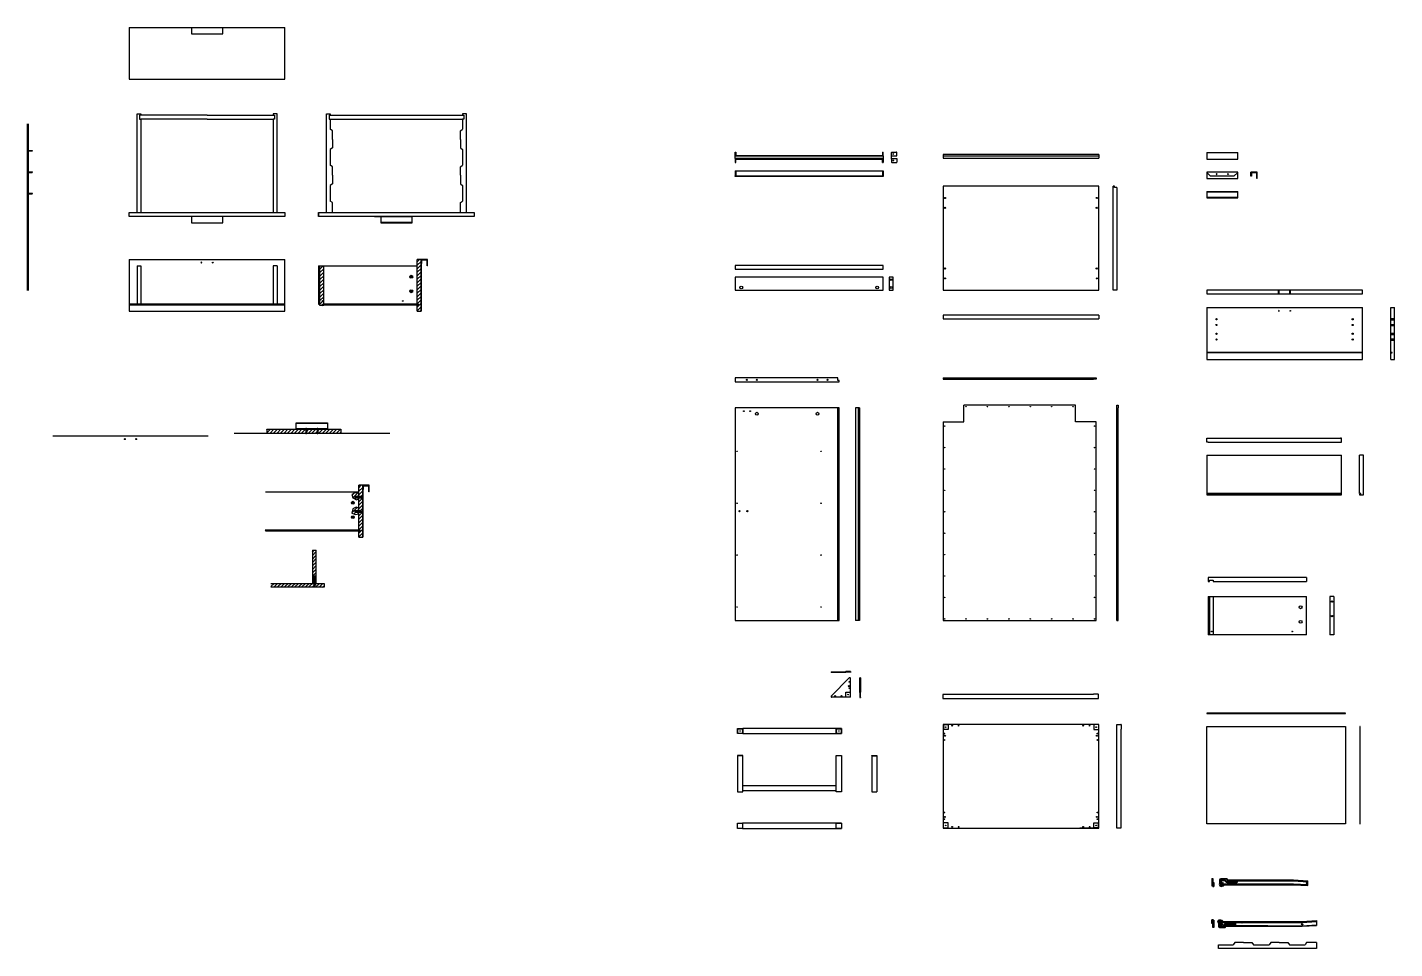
# Model space of a CAD drawing. Header units: centimetres. Extents: x 95 to 1072, y -88 to 650.
# Drawn here: x 545 to 1072, y -88 to 267 of the extents above; entities that cross this region are included whole.
import ezdxf

# ---------------------------------------------------------------- set-up
doc = ezdxf.new("R2010")
doc.units = ezdxf.units.CM
doc.linetypes.add('ACAD_ISO02W100', pattern=[15, 12, -3])
for name, color, linetype in [('CAMPITURA', 253, 'Continuous'), ('filetto', 6, 'ACAD_ISO02W100'), ('mobile', 7, 'Continuous'), ('PROIEZIONI', 251, 'Continuous'), ('Viti', 90, 'Continuous')]:
    doc.layers.add(name, color=color, linetype=linetype)

# ---------------------------------------------------------------- blocks, each defined once
blk = doc.blocks.new('guida cassetto')
for p, q in [((-33.5, 0.03), (-33.5, -1.28)), ((-32.22, 0.17), (-5.02, 0.2)), ((-32.16, 0.58), (-5.04, 0.6)), ((0.47, 0.96), (0.47, -0.88)), ((-33.08, -0.27), (-33.08, -0.88)), ((-33, -1.78), (-30.9, -1.78)), ((-32.78, -0.26), (-32.78, -0.83)), ((-32.58, -1.38), (-31.64, -1.38)), ((-32.53, -1.08), (-31.87, -1.08)), ((-30.65, -0.21), (-26.85, -0.21)), ((-30.52, -1.25), (-5.02, -1.25)), ((-30.43, -0.51), (-26.85, -0.51)), ((-30.35, -0.85), (-5.02, -0.85)), ((-26.7, -0.36), (-26.7, -0.36))]:
    blk.add_line(p, q)
at = {"linetype": 'ACAD_ISO02W100'}
for p, q in [((-32.46, 1.08), (-32.1, 1.08)), ((-32.1, 1.08), (-31.84, 0.58)), ((-5.04, 0.6), (0.47, 0.96)), ((-5.02, 0.2), (0.47, 0.56)), ((-31.49, -0.91), (-31.03, -0.38)), ((-31.26, -1.21), (-30.8, -0.68)), ((-31.02, -1.78), (-30.35, -0.85)), ((-30.9, -1.78), (-30.52, -1.25)), ((-5.05, -0.85), (0.47, -0.48)), ((-5.02, -1.25), (0.47, -0.88))]:
    blk.add_line(p, q, dxfattribs=at)
for centre, radius in [((-32.9, 0.48), 0.75), ((-32.9, 0.48), 0.5), ((-32.9, 0.48), 0.4), ((-32.9, 0.48), 0.1), ((0, 0), 0.117)]:
    blk.add_circle(centre, radius)
for centre, radius, start, end in [((-32.22, 0), 0.117, 184.8781, 104.8467), ((-33, -1.28), 0.5, 180, 270), ((-32.58, -0.88), 0.5, 180, 270), ((-32.53, -0.83), 0.25, 180, 270), ((-31.87, -0.58), 0.5, 270, 318.9057), ((-31.64, -0.88), 0.5, 270, 318.9057), ((-30.65, -0.71), 0.5, 90.0071, 138.9057), ((-30.43, -1.01), 0.5, 90.0071, 138.9057), ((-26.85, -0.36), 0.15, 0, 90.0071), ((-26.85, -0.36), 0.15, 270.0071, 0)]:
    blk.add_arc(centre, radius, start, end)
blk = doc.blocks.new('wood dowel')
at = {"layer": 'Viti'}
for p, q in [((-0.83, 2.74), (-0.91, 2.65)), ((-0.41, 2.65), (-0.91, 2.65)), ((-0.91, 2.65), (-0.91, 1.69)), ((-0.91, 1.69), (-0.91, 0.32)), ((-0.91, 0.32), (-0.41, 0.32)), ((-0.83, 0.24), (-0.91, 0.32)), ((-0.5, 2.74), (-0.83, 2.74)), ((-0.83, 2.57), (-0.83, 1.69)), ((-0.83, 1.69), (-0.83, 0.4)), ((-0.83, 0.24), (-0.5, 0.24)), ((-0.75, 2.57), (-0.75, 1.69)), ((-0.75, 1.69), (-0.75, 0.4)), ((-0.66, 2.57), (-0.66, 1.69)), ((-0.66, 1.69), (-0.66, 0.4)), ((-0.58, 2.57), (-0.58, 1.69)), ((-0.58, 1.69), (-0.58, 0.4)), ((-0.5, 2.74), (-0.41, 2.65)), ((-0.5, 2.57), (-0.5, 1.69)), ((-0.5, 1.69), (-0.5, 0.4)), ((-0.5, 0.24), (-0.41, 0.32)), ((-0.41, 1.69), (-0.41, 2.65)), ((-0.41, 0.32), (-0.41, 1.69))]:
    blk.add_line(p, q, dxfattribs=at)

msp = doc.modelspace()

# ---------------------------------------------------------------- hatches: boundary and pattern name
at = {"layer": 'CAMPITURA'}
h = msp.add_hatch(dxfattribs=at)
h.set_pattern_fill('ANSI31', color=256, scale=0.3)
h.set_pattern_definition([(45, (-33.8931, 24.9398), (-0.6735192, 0.6735192), [])])
h.paths.add_polyline_path([(659.6, 175.35), (658.1, 175.35), (658.1, 160.03), (659.6, 160.03), (659.6, 160.35), (659.1, 160.35), (659.1, 160.55), (659.6, 160.55)])
h = msp.add_hatch(dxfattribs=at)
h.set_pattern_fill('ANSI31', color=256, scale=0.3)
h.set_pattern_definition([(45, (-34.6209, -5.0602), (-0.6735192, 0.6735192), [])])
h.paths.add_polyline_path([(697.1, 177.85), (695.6, 177.85), (695.6, 158.55), (695.6, 158.35), (695.6, 157.85), (697.1, 157.85)])
h = msp.add_hatch(dxfattribs=at)
h.set_pattern_fill('ANSI31', color=256, scale=0.3)
h.set_pattern_definition([(45, (-97.5794, -3.0602), (-0.6735192, 0.6735192), [])])
h.paths.add_polyline_path([(641.6, 160.55), (596.14, 160.55), (587.6, 160.55), (587.6, 160.35), (596.14, 160.35), (641.6, 160.35)])
h = msp.add_hatch(dxfattribs=at)
h.set_pattern_fill('ANSI31', color=256, scale=0.3)
h.set_pattern_definition([(45, (-34.6209, -3.0602), (-0.6735192, 0.6735192), [])])
h.paths.add_polyline_path([(696.1, 160.55), (659.1, 160.55), (658.6, 160.55), (658.6, 160.35), (659.1, 160.35), (696.1, 160.35)])
h = msp.add_hatch(dxfattribs=at)
h.set_pattern_fill('ANSI31', color=256, scale=0.3)
h.paths.add_polyline_path([(652.69, 112.04, -0.794829), (652.69, 112.08, -0.794829), (652.69, 112.13, -0.794829), (652.69, 112.18, -0.794829), (652.69, 112.22, -0.794829), (652.69, 112.27, -0.794829), (652.69, 112.31), (652.7, 112.32, -0.459653), (652.67, 112.33), (637.61, 112.33), (637.61, 110.83), (652.65, 110.83), (652.65, 111.78), (652.67, 111.78, -0.383287), (652.69, 111.81, -0.794829), (652.69, 111.85, -0.794829), (652.69, 111.9, -0.794829), (652.69, 111.94, -0.794829), (652.69, 111.99, -0.794829)])
h.paths.add_polyline_path([(657.04, 111.78), (657.06, 111.78, -0.38328), (657.07, 111.81, -0.794829), (657.07, 111.85, -0.794829), (657.07, 111.9, -0.794829), (657.07, 111.94, -0.794829), (657.07, 111.99, -0.794829), (657.07, 112.04, -0.794829), (657.07, 112.08, -0.794829), (657.07, 112.13, -0.794829), (657.07, 112.18, -0.794829), (657.07, 112.22, -0.794829), (657.07, 112.27, -0.794829), (657.07, 112.31), (657.09, 112.32, -0.459653), (657.06, 112.33), (652.9, 112.33), (652.87, 112.33, -1.0868), (652.88, 112.28, -0.794829), (652.88, 112.24, -0.794829), (652.88, 112.19, -0.794829), (652.88, 112.15, -0.794829), (652.88, 112.1, -0.794829), (652.88, 112.05, -0.794829), (652.88, 112.01, -0.794829), (652.88, 111.96, -0.794829), (652.88, 111.91, -0.794829), (652.88, 111.87, -0.794829), (652.88, 111.82, -0.647487), (652.89, 111.78), (652.92, 111.78), (652.92, 110.83), (652.99, 110.83), (657.04, 110.83)])
h.paths.add_polyline_path([(666.19, 112.33), (657.27, 112.33, -0.891922), (657.27, 112.28, -0.794829), (657.27, 112.24, -0.794829), (657.27, 112.19, -0.794829), (657.27, 112.15, -0.794829), (657.27, 112.1, -0.794829), (657.27, 112.05, -0.794829), (657.27, 112.01, -0.794829), (657.27, 111.96, -0.794829), (657.27, 111.91, -0.794829), (657.27, 111.87, -0.794829), (657.27, 111.82, -0.647308), (657.28, 111.78), (657.31, 111.78), (657.31, 110.83), (666.19, 110.83)])
h = msp.add_hatch(dxfattribs=at)
h.set_pattern_fill('ANSI31', color=256, scale=0.3)
h.set_pattern_definition([(45, (6.3907, -8.0754), (-0.6735192, 0.6735192), [])])
h.paths.add_polyline_path([(652.69, 112.5), (652.69, 112.53), (650.48, 112.53), (650.48, 112.33), (652.67, 112.33, -0.418223), (652.69, 112.36, -0.794829), (652.69, 112.41, -0.794829), (652.69, 112.45, -0.795541)])
h.paths.add_polyline_path([(657.07, 112.45, -0.795541), (657.07, 112.5), (657.07, 112.53), (656.98, 112.53), (652.99, 112.53), (652.99, 112.53), (652.88, 112.53), (652.88, 112.52, -0.794829), (652.88, 112.47, -0.794829), (652.88, 112.42, -0.794829), (652.88, 112.38, -0.741029), (652.89, 112.33), (657.06, 112.33, -0.418223), (657.07, 112.36, -0.794829), (657.07, 112.41, -0.794829)])
h.paths.add_polyline_path([(659.48, 112.53), (657.37, 112.53), (657.37, 112.53), (657.27, 112.53), (657.27, 112.52, -0.794829), (657.27, 112.47, -0.794829), (657.27, 112.42, -0.794829), (657.27, 112.38, -0.741029), (657.28, 112.33), (659.48, 112.33)])
h = msp.add_hatch(dxfattribs=at)
h.set_pattern_fill('ANSI31', color=256, scale=0.3)
h.set_pattern_definition([(45, (-57.1312, -92.1706), (-0.6735192, 0.6735192), [])])
h.paths.add_polyline_path([(674.59, 90.74), (673.09, 90.74), (673.09, 71.44), (673.09, 71.24), (673.09, 70.74), (674.59, 70.74)])
h = msp.add_hatch(dxfattribs=at)
h.set_pattern_fill('ANSI31', color=256, scale=0.3)
h.set_pattern_definition([(45, (-56.9034, -92.1706), (-0.6735192, 0.6735192), [])])
h.paths.add_polyline_path([(673.09, 87.53), (671.54, 87.91), (670.45, 87.26), (670.73, 85.98), (672.24, 85.21), (673.09, 85.51), (673.09, 85.99), (673.05, 85.99), (671.67, 85.99), (671.59, 86.07), (671.59, 86.4), (671.67, 86.49), (673.05, 86.49), (673.09, 86.49)])
h.paths.add_polyline_path([(673.09, 81.92), (672.05, 82.34), (670.72, 81.65), (670.45, 80.07), (671.75, 79.55), (673.09, 79.73), (673.09, 80.39), (673.05, 80.39), (671.67, 80.39), (671.59, 80.47), (671.59, 80.8), (671.67, 80.89), (673.05, 80.89), (673.09, 80.89)])
h = msp.add_hatch(dxfattribs=at)
h.set_pattern_fill('ANSI31', color=256, scale=0.3)
h.set_pattern_definition([(45, (-57.1312, -90.1706), (-0.6735192, 0.6735192), [])])
h.paths.add_polyline_path([(673.59, 73.44), (636.59, 73.44), (636.09, 73.44), (636.09, 73.24), (636.59, 73.24), (673.59, 73.24)])
h = msp.add_hatch(dxfattribs=at)
h.set_pattern_fill('ANSI31', color=256, scale=0.3)
h.set_pattern_definition([(45, (-93.84785, -145.2017), (-0.6735192, 0.6735192), [])])
h.paths.add_polyline_path([(656.7, 65.71), (655.2, 65.71), (655.2, 55.79), (655.42, 55.79), (656.42, 55.79), (656.42, 54.78), (656.3, 54.78), (656.3, 52.94), (656.7, 52.94)])
h.paths.add_polyline_path([(655.6, 54.82), (655.8, 54.82), (655.8, 55.22), (655.65, 55.22), (655.59, 55.24, 0.414214), (655.57, 55.22), (655.57, 54.69), (655.42, 54.69), (655.2, 54.69), (655.2, 52.94), (655.6, 52.94)], flags=17)
h.paths.add_polyline_path([(655.7, 52.94), (639.15, 52.94), (639.15, 51.44), (659.7, 51.44), (659.7, 52.94), (656.2, 52.94), (656.2, 52.13), (656.15, 52.13), (656.07, 52.05), (655.83, 52.05), (655.75, 52.13), (655.7, 52.13)])

# ---------------------------------------------------------------- linework, layer by layer
msp.add_line((964.34, 205.52), (964.34, 206.02))
at = {"layer": 'filetto'}
for p, q in [((655.7, 52.94), (655.7, 52.13)), ((656.2, 52.94), (656.2, 52.13)), ((655.7, 52.13), (656.2, 52.13))]:
    msp.add_line(p, q, dxfattribs=at)
at = {"layer": 'mobile'}
for p, q in [((584.6, 267.3), (644.6, 267.3)), ((584.6, 267.3), (584.6, 247.3)), ((608.6, 267.3), (608.6, 264.8)), ((608.6, 264.8), (620.6, 264.8)), ((620.6, 264.8), (620.6, 267.3)), ((644.6, 247.3), (644.6, 267.3)), ((584.6, 247.3), (644.6, 247.3)), ((587.6, 195.91), (587.6, 233.91)), ((587.6, 233.91), (589.1, 233.91)), ((589.1, 233.41), (588.6, 233.41)), ((588.6, 233.41), (588.6, 231.91)), ((589.1, 233.91), (589.1, 233.41)), ((614.6, 233.41), (589.1, 233.41)), ((614.6, 233.41), (640.1, 233.41)), ((641.6, 233.91), (640.1, 233.91)), ((640.1, 233.91), (640.1, 233.41)), ((640.1, 233.41), (640.6, 233.41)), ((640.6, 233.41), (640.6, 231.91)), ((641.6, 195.91), (641.6, 233.91)), ((660.6, 195.91), (660.6, 233.91)), ((660.6, 233.91), (662.1, 233.91)), ((662.1, 233.41), (661.6, 233.41)), ((661.6, 233.41), (661.6, 231.91)), ((662.1, 233.91), (662.1, 233.41)), ((714.6, 233.91), (713.1, 233.91)), ((713.1, 233.91), (713.1, 233.41)), ((713.1, 233.41), (713.6, 233.41)), ((713.6, 233.41), (713.6, 231.91)), ((714.6, 195.91), (714.6, 233.91)), ((545.31, 165.87), (545.31, 230.04)), ((545.81, 219.84), (545.81, 230.04)), ((588.6, 231.91), (589.1, 231.91)), ((589.1, 231.91), (589.1, 195.91)), ((614.6, 231.91), (589.1, 231.91)), ((614.6, 231.91), (640.1, 231.91)), ((640.1, 231.91), (640.1, 195.91)), ((640.6, 231.91), (640.1, 231.91)), ((661.6, 231.91), (662.1, 231.91)), ((662.1, 231.91), (662.1, 228.03)), ((662.1, 231.91), (662.1, 228.03)), ((662.94, 227.42), (662.1, 228.03)), ((662.94, 224.11), (662.94, 227.42)), ((712.27, 227.42), (713.1, 228.03)), ((712.27, 224.11), (712.27, 227.42)), ((713.1, 231.91), (713.1, 228.03)), ((713.6, 231.91), (713.1, 231.91)), ((662.94, 224.11), (662.94, 220.79)), ((712.27, 224.11), (712.27, 220.79)), ((545.81, 211.59), (545.81, 219.64)), ((662.94, 220.79), (662.1, 220.18)), ((662.1, 220.18), (662.1, 214.18)), ((662.1, 220.18), (662.1, 214.18)), ((712.27, 220.79), (713.1, 220.18)), ((713.1, 220.18), (713.1, 214.18)), ((818.2, 217.71), (818.2, 219.21)), ((818.2, 219.21), (818.4, 219.21)), ((818.2, 217.71), (875.2, 217.71)), ((818.2, 216.71), (818.2, 217.71)), ((875.2, 216.71), (818.2, 216.71)), ((818.2, 216.71), (818.2, 215.21)), ((818.4, 219.21), (818.4, 217.91)), ((818.4, 217.91), (875, 217.91)), ((818.4, 215.21), (818.4, 216.51)), ((818.4, 216.51), (875, 216.51)), ((875, 219.21), (875, 217.91)), ((875, 219.21), (875.2, 219.21)), ((875, 215.21), (875, 216.51)), ((875.2, 217.71), (875.2, 219.21)), ((875.2, 217.71), (875.2, 216.71)), ((875.2, 216.71), (875.2, 215.21)), ((878.27, 217.81), (878.27, 216.61)), ((878.47, 217.91), (878.37, 217.91)), ((878.47, 216.51), (878.37, 216.51)), ((878.47, 216.51), (878.47, 219.11)), ((878.47, 216.51), (878.47, 215.31)), ((878.57, 219.21), (880.37, 219.21)), ((878.57, 217.71), (880.47, 217.71)), ((878.57, 216.71), (880.47, 216.71)), ((880.47, 217.71), (880.47, 219.11)), ((880.47, 216.71), (880.47, 215.31)), ((958.3, 218.31), (898.3, 218.31)), ((898.3, 218.31), (898.3, 216.81)), ((898.3, 217.81), (958.3, 217.81)), ((898.3, 216.81), (958.3, 216.81)), ((958.3, 218.31), (958.3, 216.81)), ((999.94, 219.02), (999.94, 216.52)), ((999.94, 219.02), (1011.94, 219.02)), ((999.94, 216.52), (1011.94, 216.52)), ((1011.94, 216.52), (1011.94, 219.02)), ((545.81, 203.33), (545.81, 211.39)), ((662.94, 213.57), (662.1, 214.18)), ((662.94, 210.26), (662.94, 213.57)), ((712.27, 213.57), (713.1, 214.18)), ((712.27, 210.26), (712.27, 213.57)), ((818.2, 215.21), (818.4, 215.21)), ((818.2, 212), (818.2, 210)), ((818.2, 212), (875.2, 212)), ((818.4, 212), (818.4, 210)), ((875, 215.21), (875.2, 215.21)), ((875, 212), (875, 210)), ((875.2, 212), (875.2, 210)), ((878.57, 215.21), (880.37, 215.21)), ((1011.94, 211.52), (999.94, 211.52)), ((999.94, 211.52), (999.94, 209.02)), ((999.94, 211.32), (1001.44, 209.96)), ((1011.94, 211.32), (1010.44, 209.96)), ((1011.94, 209.02), (1011.94, 211.52)), ((1019.44, 211.52), (1016.94, 211.52)), ((1016.94, 209.96), (1016.94, 211.52)), ((1017.14, 211.32), (1019.24, 211.32)), ((1017.14, 211.32), (1017.14, 209.96)), ((1019.24, 209.02), (1019.24, 211.32)), ((1019.44, 209.02), (1019.44, 211.52)), ((662.94, 206.94), (662.1, 206.33)), ((662.1, 206.33), (662.1, 200.33)), ((662.1, 206.33), (662.1, 200.33)), ((662.94, 210.26), (662.94, 206.94)), ((712.27, 210.26), (712.27, 206.94)), ((712.27, 206.94), (713.1, 206.33)), ((713.1, 206.33), (713.1, 200.33)), ((818.2, 209.8), (818.2, 210)), ((818.2, 210), (875.2, 210)), ((875.2, 209.8), (818.2, 209.8)), ((875.2, 210), (875.2, 209.8)), ((958.3, 206.02), (898.3, 206.02)), ((898.3, 206.02), (898.3, 166.02)), ((958.3, 166.02), (958.3, 206.02)), ((963.84, 166.02), (963.84, 206.02)), ((964.34, 206.02), (963.84, 206.02)), ((999.94, 209.02), (1011.94, 209.02)), ((1010.44, 209.96), (1001.44, 209.96)), ((1017.14, 209.96), (1016.94, 209.96)), ((1019.44, 209.02), (1019.24, 209.02)), ((545.81, 165.87), (545.81, 203.13)), ((662.94, 199.72), (662.1, 200.33)), ((712.27, 199.72), (713.1, 200.33)), ((965.34, 205.52), (964.34, 205.52)), ((965.34, 205.52), (965.34, 166.02)), ((999.94, 204.02), (999.94, 201.52)), ((999.94, 204.02), (1011.94, 204.02)), ((1011.94, 203.82), (999.94, 203.82)), ((1011.94, 201.72), (999.94, 201.72)), ((999.94, 201.52), (1011.94, 201.52)), ((1001.44, 203.82), (1001.44, 204.02)), ((1010.44, 203.82), (1010.44, 204.02)), ((1011.94, 201.52), (1011.94, 204.02)), ((584.6, 194.41), (584.6, 195.91)), ((584.6, 195.91), (644.6, 195.91)), ((644.6, 195.91), (644.6, 194.41)), ((657.6, 194.41), (657.6, 195.91)), ((657.6, 195.91), (717.6, 195.91)), ((657.6, 195.91), (657.6, 194.41)), ((662.94, 195.91), (662.94, 199.72)), ((712.27, 195.91), (712.27, 199.72)), ((717.6, 195.91), (717.6, 194.41)), ((644.6, 194.41), (584.6, 194.41)), ((608.6, 194.41), (608.6, 191.91)), ((608.6, 191.91), (620.6, 191.91)), ((620.6, 191.91), (620.6, 194.41)), ((717.6, 194.41), (657.6, 194.41)), ((679.1, 194.41), (681.6, 194.41)), ((681.6, 194.41), (681.6, 191.91)), ((693.6, 194.21), (681.6, 194.21)), ((693.6, 192.11), (681.6, 192.11)), ((681.6, 191.91), (693.6, 191.91)), ((683.1, 194.21), (683.1, 194.41)), ((692.1, 194.21), (692.1, 194.41)), ((693.6, 191.91), (693.6, 194.41)), ((584.6, 177.85), (644.6, 177.85)), ((584.6, 177.85), (584.6, 157.85)), ((587.6, 175.35), (587.6, 160.35)), ((587.6, 175.35), (589.1, 175.35)), ((589.1, 175.35), (589.1, 160.55)), ((640.1, 175.35), (640.1, 160.55)), ((641.6, 175.35), (640.1, 175.35)), ((641.6, 175.35), (641.6, 160.35)), ((644.6, 157.85), (644.6, 177.85)), ((657.6, 175.35), (657.6, 160.55)), ((657.6, 175.35), (658.1, 175.35)), ((658.1, 160.03), (658.1, 175.35)), ((658.1, 175.35), (659.6, 175.35)), ((659.6, 160.55), (659.6, 175.35)), ((659.6, 175.35), (695.6, 175.35)), ((699.6, 177.85), (695.6, 177.85)), ((695.6, 167.5), (695.6, 177.85)), ((697.1, 177.85), (697.1, 157.85)), ((697.1, 157.85), (697.1, 177.85)), ((697.3, 176.3), (697.1, 176.3)), ((697.3, 177.65), (699.4, 177.65)), ((697.3, 177.65), (697.3, 176.3)), ((699.4, 175.35), (699.4, 177.65)), ((699.6, 175.35), (699.4, 175.35)), ((699.6, 175.35), (699.6, 177.85)), ((818.2, 171.02), (818.2, 166.02)), ((875.2, 171.02), (818.2, 171.02)), ((875.2, 166.02), (875.2, 171.02)), ((695.6, 160.55), (695.6, 167.5)), ((818.2, 166.02), (875.2, 166.02)), ((898.3, 166.02), (958.3, 166.02)), ((965.34, 166.02), (963.84, 166.02)), ((999.94, 166.02), (999.94, 164.52)), ((1059.94, 166.02), (999.94, 166.02)), ((999.94, 164.52), (1059.94, 164.52)), ((1059.94, 164.52), (1059.94, 166.02)), ((644.6, 160.55), (584.6, 160.55)), ((584.6, 160.35), (644.6, 160.35)), ((587.6, 160.35), (587.6, 160.55)), ((657.6, 160.55), (658.1, 160.55)), ((658.1, 160.03), (658.1, 160.55)), ((659.6, 160.03), (658.1, 160.03)), ((659.1, 160.35), (659.1, 160.55)), ((659.1, 160.55), (659.53, 160.55)), ((659.6, 160.35), (659.1, 160.35)), ((695.6, 160.55), (659.53, 160.55)), ((659.6, 160.35), (695.6, 160.35)), ((659.6, 160.35), (659.6, 160.03)), ((696.1, 160.55), (695.6, 160.55)), ((695.6, 158.35), (695.6, 160.35)), ((695.6, 160.35), (696.1, 160.35)), ((695.6, 157.85), (695.6, 158.35)), ((696.1, 160.35), (696.1, 160.55)), ((999.94, 159.26), (1059.94, 159.26)), ((999.94, 159.26), (999.94, 139.26)), ((1059.94, 139.26), (1059.94, 159.26)), ((1070.87, 141.96), (1070.87, 159.26)), ((1070.87, 159.26), (1072.37, 159.26)), ((1072.37, 139.26), (1072.37, 159.26)), ((584.6, 157.85), (644.6, 157.85)), ((695.6, 157.85), (697.1, 157.85)), ((958.3, 156.38), (898.3, 156.38)), ((898.3, 156.38), (898.3, 154.88)), ((898.3, 154.88), (958.3, 154.88)), ((958.3, 156.38), (958.3, 154.88)), ((1059.94, 141.96), (999.94, 141.96)), ((1059.94, 141.76), (999.94, 141.76)), ((999.94, 139.26), (1059.94, 139.26)), ((1071.37, 141.96), (1070.87, 141.96)), ((1070.87, 139.26), (1070.87, 141.76)), ((1070.87, 141.76), (1071.37, 141.76)), ((1070.87, 139.26), (1072.37, 139.26)), ((1071.37, 141.76), (1071.37, 141.96)), ((857.7, 132.16), (818.2, 132.16)), ((818.2, 132.16), (818.2, 130.66)), ((857.7, 131.16), (857.7, 132.16)), ((898.3, 132.16), (898.3, 131.66)), ((898.3, 132.16), (957.3, 132.16)), ((906.3, 131.66), (906.3, 132.16)), ((949.3, 131.66), (949.3, 132.16)), ((957.3, 132.16), (957.3, 131.66)), ((818.2, 130.66), (858.2, 130.66)), ((858.2, 131.16), (857.7, 131.16)), ((858.2, 130.66), (858.2, 131.16)), ((898.3, 131.66), (899.3, 131.66)), ((899.3, 131.66), (956.3, 131.66)), ((957.3, 131.66), (956.3, 131.66)), ((949.3, 121.66), (906.3, 121.66)), ((906.3, 115.16), (906.3, 121.66)), ((949.3, 115.16), (949.3, 121.66)), ((965.34, 121.66), (965.84, 121.66)), ((965.34, 38.66), (965.34, 121.66)), ((965.84, 121.66), (965.84, 120.66)), ((858.2, 120.66), (818.2, 120.66)), ((818.2, 120.66), (818.2, 38.66)), ((818.2, 120.66), (818.2, 38.66)), ((857.7, 38.66), (857.7, 120.66)), ((858.2, 38.66), (858.2, 120.66)), ((864.57, 120.66), (864.57, 38.66)), ((866.07, 120.66), (864.57, 120.66)), ((865.57, 120.66), (865.57, 38.66)), ((866.07, 120.66), (866.07, 38.66)), ((965.84, 38.66), (965.84, 120.66)), ((624.98, 110.83), (684.98, 110.83)), ((637.61, 112.33), (652.67, 112.33)), ((637.61, 112.33), (637.61, 110.83)), ((648.98, 112.33), (648.98, 114.83)), ((648.98, 114.83), (660.98, 114.83)), ((660.98, 114.63), (648.98, 114.63)), ((660.98, 112.53), (648.98, 112.53)), ((650.48, 112.53), (650.48, 112.33)), ((652.89, 112.33), (657.06, 112.33)), ((657.28, 112.33), (666.19, 112.33)), ((659.48, 112.53), (659.48, 112.33)), ((660.98, 114.83), (660.98, 112.33)), ((666.19, 112.33), (666.19, 110.83)), ((898.3, 115.16), (898.3, 38.66)), ((898.3, 115.16), (906.3, 115.16)), ((957.3, 115.16), (949.3, 115.16)), ((957.3, 38.66), (957.3, 115.16)), ((555.07, 109.82), (615.07, 109.82)), ((999.94, 107.39), (999.94, 108.89)), ((999.94, 108.89), (1000.44, 108.89)), ((1000.44, 107.39), (999.94, 107.39)), ((1051.94, 108.89), (1051.44, 108.89)), ((1051.44, 107.39), (1051.94, 107.39)), ((1051.94, 107.39), (1051.94, 108.89)), ((999.94, 102.35), (1051.94, 102.35)), ((999.94, 102.35), (999.94, 87.03)), ((1051.94, 87.03), (1051.94, 102.35)), ((1058.83, 87.55), (1058.83, 102.35)), ((1060.33, 102.35), (1058.83, 102.35)), ((1060.33, 87.03), (1060.33, 102.35)), ((677.09, 90.74), (673.09, 90.74)), ((673.09, 86.49), (673.09, 90.74)), ((674.59, 90.74), (674.59, 70.74)), ((674.59, 70.74), (674.59, 90.74)), ((674.79, 90.54), (676.89, 90.54)), ((674.79, 90.54), (674.79, 89.18)), ((676.89, 88.24), (676.89, 90.54)), ((677.09, 88.24), (677.09, 90.74)), ((637.09, 88.24), (673.09, 88.24)), ((671.54, 87.91), (670.45, 87.26)), ((670.45, 87.26), (670.73, 85.98)), ((670.73, 85.98), (672.24, 85.21)), ((673.09, 87.53), (671.54, 87.91)), ((672.24, 85.21), (673.09, 85.51)), ((673.09, 80.89), (673.09, 85.99)), ((674.79, 89.18), (674.59, 89.18)), ((677.09, 88.24), (676.89, 88.24)), ((1051.94, 87.55), (999.94, 87.55)), ((1051.94, 87.35), (999.94, 87.35)), ((999.94, 87.03), (1051.94, 87.03)), ((1059.33, 87.55), (1058.83, 87.55)), ((1058.83, 87.35), (1059.33, 87.35)), ((1058.83, 87.35), (1058.83, 87.03)), ((1058.83, 87.03), (1060.33, 87.03)), ((1059.33, 87.35), (1059.33, 87.55)), ((670.72, 81.65), (670.45, 80.07)), ((670.45, 80.07), (671.75, 79.55)), ((672.05, 82.34), (670.72, 81.65)), ((671.75, 79.55), (673.09, 79.73)), ((673.09, 81.92), (672.05, 82.34)), ((673.09, 73.44), (673.09, 80.39)), ((673.09, 73.44), (637.01, 73.44)), ((637.09, 73.24), (673.09, 73.24)), ((673.59, 73.44), (673.09, 73.44)), ((673.09, 71.24), (673.09, 73.24)), ((673.09, 73.24), (673.59, 73.24)), ((673.09, 70.74), (673.09, 71.24)), ((673.09, 70.74), (674.59, 70.74)), ((673.59, 73.24), (673.59, 73.44)), ((655.2, 65.71), (655.2, 52.94)), ((655.2, 65.71), (656.7, 65.71)), ((656.7, 52.94), (656.7, 65.71)), ((639.15, 52.94), (659.7, 52.94)), ((655.42, 55.79), (655.2, 55.79)), ((655.42, 54.69), (655.2, 54.69)), ((659.7, 52.94), (659.7, 51.44)), ((1038.44, 55.18), (1000.44, 55.18)), ((1000.44, 55.18), (1000.44, 53.68)), ((1000.44, 53.68), (1000.94, 53.68)), ((1000.94, 53.68), (1000.94, 54.18)), ((1000.94, 54.18), (1002.44, 54.18)), ((1002.44, 54.18), (1002.44, 53.68)), ((1002.44, 53.68), (1038.44, 53.68)), ((1038.44, 55.18), (1038.44, 53.68)), ((659.7, 51.44), (639.15, 51.44)), ((1000.44, 47.92), (1038.44, 47.92)), ((1000.44, 47.92), (1000.44, 33.12)), ((1000.94, 47.92), (1000.94, 33.12)), ((1002.44, 47.92), (1002.44, 33.12)), ((1038.44, 33.12), (1038.44, 47.92)), ((1047.43, 47.92), (1047.43, 33.12)), ((1048.93, 47.92), (1047.43, 47.92)), ((1048.93, 47.92), (1048.93, 33.12)), ((818.2, 38.66), (858.2, 38.66)), ((866.07, 38.66), (864.57, 38.66)), ((898.3, 38.66), (957.3, 38.66)), ((965.34, 38.66), (965.84, 38.66)), ((1038.44, 33.12), (1000.44, 33.12)), ((1048.93, 33.12), (1047.43, 33.12)), ((855.1, 18.82), (855.1, 18.62)), ((855.1, 18.82), (860.67, 18.82)), ((860.77, 18.62), (855.1, 18.62)), ((862.16, 16.5), (855.18, 9.52)), ((860.77, 18.82), (860.67, 18.82)), ((862.57, 18.92), (860.77, 18.92)), ((860.77, 18.92), (860.77, 18.82)), ((862.57, 18.72), (860.77, 18.72)), ((860.77, 18.72), (860.77, 18.62)), ((862.57, 18.92), (862.57, 18.82)), ((862.57, 18.82), (862.67, 18.82)), ((862.57, 18.72), (862.57, 18.62)), ((862.57, 18.62), (862.67, 18.62)), ((862.67, 18.62), (862.67, 18.82)), ((862.67, 9.01), (862.67, 16.28)), ((866.41, 16.56), (866.21, 16.56)), ((866.21, 10.88), (866.21, 16.56)), ((866.41, 16.56), (866.41, 10.98)), ((860.77, 9.11), (860.77, 11.01)), ((860.77, 11.01), (862.57, 11.01)), ((862.57, 9.11), (862.57, 11.01)), ((866.31, 10.88), (866.21, 10.88)), ((866.31, 9.08), (866.31, 10.88)), ((866.41, 10.88), (866.41, 10.98)), ((866.51, 10.88), (866.41, 10.88)), ((866.51, 9.08), (866.51, 10.88)), ((862.67, 9.01), (855.4, 9.01)), ((862.57, 9.11), (860.77, 9.11)), ((866.31, 9.08), (866.21, 9.08)), ((866.21, 9.08), (866.21, 8.98)), ((866.21, 8.98), (866.41, 8.98)), ((866.51, 9.08), (866.41, 9.08)), ((866.41, 9.08), (866.41, 8.98)), ((898.2, 10.08), (898.2, 8.58)), ((898.3, 10.08), (898.2, 10.08)), ((898.2, 8.58), (958.2, 8.58)), ((898.3, 10.18), (900.1, 10.18)), ((898.3, 10.18), (898.3, 10.08)), ((900.1, 10.18), (900.1, 10.08)), ((956.3, 10.08), (900.1, 10.08)), ((958.1, 10.18), (956.3, 10.18)), ((956.3, 10.18), (956.3, 10.08)), ((958.1, 10.18), (958.1, 10.08)), ((958.2, 10.08), (958.1, 10.08)), ((958.2, 8.58), (958.2, 10.08)), ((999.94, 2.96), (999.94, 2.76)), ((1053.44, 2.96), (999.94, 2.96)), ((999.94, 2.76), (1053.44, 2.76)), ((1053.44, 2.76), (1053.44, 2.96)), ((859.1, -2.97), (821.1, -2.97)), ((821.1, -4.97), (859.1, -4.97)), ((958.3, -1.42), (898.3, -1.42)), ((898.3, -1.42), (898.3, -41.42)), ((898.4, -1.52), (898.4, -3.42)), ((898.4, -1.52), (900.2, -1.52)), ((900.2, -3.42), (898.4, -3.42)), ((900.2, -1.52), (900.2, -3.42)), ((956.4, -1.52), (956.4, -3.42)), ((958.2, -1.52), (956.4, -1.52)), ((956.4, -3.42), (958.2, -3.42)), ((958.2, -1.52), (958.2, -3.42)), ((958.3, -41.42), (958.3, -1.42)), ((965.34, -41.42), (965.34, -1.42)), ((965.34, -1.42), (966.84, -1.42)), ((966.84, -1.42), (966.84, -1.52)), ((966.94, -1.52), (966.84, -1.52)), ((966.84, -3.32), (966.84, -39.52)), ((966.94, -3.32), (966.84, -3.32)), ((966.94, -1.52), (966.94, -3.32)), ((999.94, -2.24), (1053.44, -2.24)), ((999.94, -39.74), (999.94, -2.24)), ((1053.44, -2.24), (1053.44, -39.74)), ((819.1, -13.43), (819.1, -27.43)), ((821.1, -13.43), (819.1, -13.43)), ((821.1, -27.43), (821.1, -13.43)), ((857.1, -27.43), (857.1, -13.43)), ((857.1, -13.43), (859.1, -13.43)), ((859.1, -13.43), (859.1, -27.43)), ((870.79, -13.43), (870.79, -27.43)), ((870.79, -13.43), (872.79, -13.43)), ((872.79, -13.43), (872.79, -27.43)), ((821.1, -24.93), (857.1, -24.93)), ((819.1, -27.43), (821.1, -27.43)), ((821.1, -26.93), (857.1, -26.93)), ((859.1, -27.43), (857.1, -27.43)), ((870.79, -27.43), (872.79, -27.43)), ((958.3, -41.42), (958.3, -34.14)), ((859.1, -39.51), (821, -39.51)), ((821, -41.51), (859.1, -41.51)), ((898.3, -41.42), (958.3, -41.42)), ((900.2, -39.42), (898.4, -39.42)), ((898.4, -41.32), (898.4, -39.42)), ((898.4, -41.32), (900.2, -41.32)), ((900.2, -41.32), (900.2, -39.42)), ((958.3, -41.42), (951.02, -41.42)), ((956.4, -41.32), (956.4, -39.42)), ((956.4, -39.42), (958.2, -39.42)), ((958.2, -41.32), (956.4, -41.32)), ((958.2, -41.32), (958.2, -39.42)), ((966.84, -41.42), (965.34, -41.42)), ((966.94, -39.52), (966.84, -39.52)), ((966.94, -41.32), (966.84, -41.32)), ((966.84, -41.32), (966.84, -41.42)), ((966.94, -41.32), (966.94, -39.52)), ((1053.44, -39.74), (999.94, -39.74)), ((1001.9, -60.85), (1002.3, -60.85)), ((1001.9, -60.85), (1002.3, -60.85)), ((1001.9, -60.85), (1001.9, -63.71)), ((1002.3, -61.25), (1002.21, -61.25)), ((1002.21, -61.25), (1002.21, -62.81)), ((1002.21, -62.81), (1002.3, -62.81)), ((1002.3, -60.85), (1002.3, -62.36)), ((1002.3, -62.36), (1002.7, -62.36)), ((1002.3, -62.36), (1002.3, -63.86)), ((1002.7, -62.36), (1002.7, -63.86)), ((1001.9, -63.71), (1002.3, -63.71)), ((1002.3, -63.86), (1002.7, -63.86)), ((1002.3, -76.73), (1001.9, -76.73)), ((1001.9, -78.22), (1001.9, -76.73)), ((1002.3, -78.22), (1001.9, -78.22)), ((1002.3, -78.22), (1002.3, -76.73)), ((1002.7, -76.87), (1002.3, -76.87)), ((1002.38, -77.78), (1002.3, -77.78)), ((1002.3, -79.73), (1002.3, -78.22)), ((1002.38, -79.34), (1002.38, -77.78)), ((1002.7, -76.87), (1002.7, -79.73)), ((1004.41, -77.93), (1004.41, -79.23)), ((1004.84, -78.22), (1004.83, -78.84)), ((1005.14, -78.22), (1005.13, -78.79)), ((1005.38, -79.04), (1006.05, -79.04)), ((1005.7, -77.78), (1013.36, -77.79)), ((1006.08, -77.38), (1013.36, -77.39)), ((1007.26, -78.17), (1011.07, -78.18)), ((1007.44, -78.99), (1014.15, -79)), ((1007.49, -78.47), (1011.07, -78.48)), ((1011.22, -78.33), (1011.22, -78.33)), ((1013.36, -77.39), (1013.5, -77.63)), ((1013.36, -77.79), (1013.5, -78.03)), ((1013.63, -77.39), (1013.5, -77.63)), ((1013.63, -77.79), (1013.5, -78.03)), ((1013.63, -77.39), (1013.88, -77.39)), ((1013.63, -77.79), (1013.88, -77.79)), ((1013.88, -77.39), (1014.01, -77.63)), ((1013.88, -77.79), (1014.01, -78.03)), ((1014.15, -77.39), (1014.01, -77.63)), ((1014.15, -77.79), (1014.01, -78.03)), ((1014.15, -77.39), (1023.51, -77.4)), ((1014.15, -77.79), (1022.03, -77.79)), ((1022.03, -77.8), (1023.51, -77.8)), ((1023.51, -77.4), (1036.75, -77.41)), ((1023.51, -77.8), (1036.77, -77.81)), ((1042.26, -77.05), (1042.26, -78.89)), ((1002.3, -79.34), (1002.38, -79.34)), ((1002.7, -79.73), (1002.3, -79.73)), ((1002.7, -79.73), (1002.3, -79.73)), ((1004.91, -79.73), (1007.01, -79.74)), ((1005.33, -79.34), (1006.27, -79.34)), ((1007.4, -79.21), (1014.15, -79.22)), ((1004.41, -86.38), (1010.13, -86.38)), ((1004.41, -87.88), (1004.41, -86.38)), ((1042.25, -87.88), (1004.41, -87.88)), ((1010.74, -85.54), (1010.13, -86.38)), ((1014.06, -85.54), (1010.74, -85.54)), ((1014.06, -85.54), (1017.38, -85.54)), ((1017.38, -85.54), (1017.98, -86.38)), ((1017.98, -86.38), (1023.98, -86.38)), ((1024.59, -85.54), (1023.98, -86.38)), ((1027.91, -85.54), (1024.59, -85.54)), ((1027.91, -85.54), (1031.23, -85.54)), ((1031.23, -85.54), (1031.83, -86.38)), ((1031.83, -86.38), (1037.83, -86.38)), ((1038.44, -85.54), (1037.83, -86.38)), ((1042.25, -85.54), (1038.44, -85.54)), ((1042.25, -85.54), (1042.25, -87.88))]:
    msp.add_line(p, q, dxfattribs=at)
at = {"layer": 'mobile', "linetype": 'ACAD_ISO02W100'}
for p, q in [((1005.46, -76.87), (1005.82, -76.88)), ((1005.82, -76.88), (1006.08, -77.38)), ((1006.42, -78.87), (1006.88, -78.34)), ((1006.65, -79.17), (1007.11, -78.65)), ((1006.89, -79.74), (1007.44, -78.99)), ((1036.74, -79.03), (1042.26, -78.67)), ((1036.75, -77.41), (1042.26, -77.05)), ((1036.76, -79.25), (1042.26, -78.89)), ((1036.77, -77.81), (1042.26, -77.45)), ((1007.01, -79.74), (1007.4, -79.21))]:
    msp.add_line(p, q, dxfattribs=at)
at = {"layer": 'mobile'}
for points in [[(662.1, 233.41), (687.6, 233.41), (713.1, 233.41)], [(662.1, 231.91), (687.6, 231.91), (713.1, 231.91)], [(818.2, 174.02), (875.2, 174.02), (875.2, 175.52), (818.2, 175.52), (818.2, 174.02)], [(877.55, 171.02), (877.55, 166.02), (879.05, 166.02), (879.05, 171.02), (877.55, 171.02)], [(1000.44, 108.89), (1025.94, 108.89), (1051.44, 108.89)], [(1000.44, 107.39), (1025.94, 107.39), (1051.44, 107.39)], [(1059.14, -2.24), (1058.94, -2.24), (1058.94, -39.74), (1059.14, -39.74), (1059.14, -2.24)], [(1014.15, -79), (1022.03, -79.01), (1023.51, -79.01)], [(1023.51, -79.01), (1036.74, -79.03)], [(1014.15, -79.22), (1022.03, -79.23), (1023.51, -79.23)], [(1023.51, -79.23), (1036.76, -79.25)]]:
    msp.add_lwpolyline(points, dxfattribs=at)
for points in [[(1003.94, 210.74), (1003.75, 210.93), (1003.56, 210.74), (1003.75, 210.54)], [(1007.94, 210.74), (1008.14, 210.93), (1008.33, 210.74), (1008.14, 210.54)], [(1027.94, 158.01), (1027.75, 158.2), (1027.56, 158.01), (1027.75, 157.82)], [(1031.94, 158.01), (1032.14, 158.2), (1032.33, 158.01), (1032.14, 157.82)], [(819.1, -2.97), (821.1, -2.97), (821.1, -4.97), (819.1, -4.97)], [(819.2, -3.07), (821, -3.07), (821, -4.87), (819.2, -4.87)], [(857.1, -2.97), (859.1, -2.97), (859.1, -4.97), (857.1, -4.97)], [(857.2, -3.07), (859, -3.07), (859, -4.87), (857.2, -4.87)], [(819, -39.51), (821, -39.51), (821, -41.51), (819, -41.51)], [(857.1, -39.51), (859.1, -39.51), (859.1, -41.51), (857.1, -41.51)]]:
    msp.add_lwpolyline(points, close=True, dxfattribs=at)
for centre, radius in [((879.12, 218.46), 0.15), ((879.12, 215.96), 0.15), ((899.05, 201.52), 0.2), ((957.55, 201.52), 0.2), ((899.05, 197.72), 0.25), ((957.55, 197.72), 0.25), ((899.05, 174.32), 0.25), ((957.55, 174.32), 0.25), ((878.3, 170.02), 0.3), ((899.05, 170.52), 0.2), ((957.55, 170.52), 0.2), ((820.5, 167.02), 0.55), ((872.9, 167.02), 0.55), ((878.3, 167.02), 0.35), ((1003.69, 154.76), 0.25), ((1056.19, 154.76), 0.25), ((1003.69, 149.16), 0.25), ((1003.69, 152.56), 0.2), ((1056.19, 149.16), 0.25), ((1056.19, 152.56), 0.2), ((1003.69, 146.96), 0.2), ((1056.19, 146.96), 0.2), ((822.7, 131.41), 0.2), ((826.5, 131.41), 0.25), ((849.9, 131.41), 0.25), ((853.7, 131.41), 0.2), ((826.5, 118.36), 0.55), ((849.9, 118.36), 0.55), ((907.16, 121.06), 0.1), ((915.41, 121.06), 0.1), ((923.67, 121.06), 0.1), ((931.93, 121.06), 0.1), ((940.18, 121.06), 0.1), ((948.44, 121.06), 0.1), ((898.9, 113.57), 0.1), ((956.7, 113.57), 0.1), ((898.9, 105.31), 0.1), ((956.7, 105.31), 0.1), ((898.9, 97.06), 0.1), ((956.7, 97.06), 0.1), ((898.9, 88.8), 0.1), ((956.7, 88.8), 0.1), ((819.87, 80.78), 0.2), ((898.9, 80.54), 0.1), ((956.7, 80.54), 0.1), ((898.9, 72.29), 0.1), ((956.7, 72.29), 0.1), ((898.9, 64.03), 0.1), ((956.7, 64.03), 0.1), ((898.9, 55.77), 0.1), ((956.7, 55.77), 0.1), ((898.9, 47.52), 0.1), ((956.7, 47.52), 0.1), ((1036.14, 43.72), 0.55), ((1048.18, 45.92), 0.25), ((898.9, 39.26), 0.1), ((898.9, 39.26), 0.1), ((907.16, 39.26), 0.1), ((915.41, 39.26), 0.1), ((923.67, 39.26), 0.1), ((931.93, 39.26), 0.1), ((940.18, 39.26), 0.1), ((948.44, 39.26), 0.1), ((956.7, 39.26), 0.1), ((956.7, 39.26), 0.1), ((1036.14, 38.12), 0.55), ((1048.18, 40.32), 0.25), ((861.97, 13.36), 0.2), ((820.1, -3.97), 0.126), ((858.1, -3.97), 0.126), ((899, -5.77), 0.2), ((957.6, -5.77), 0.2), ((899, -37.07), 0.2), ((957.6, -37.07), 0.2), ((1005.01, -77.48), 0.75), ((1005.01, -77.48), 0.5), ((1005.01, -77.48), 0.4), ((1005.01, -77.48), 0.1)]:
    msp.add_circle(centre, radius, dxfattribs=at)
at = {"layer": 'mobile', "ltscale": 0.01}
for centre, radius in [((821.46, 119.31), 0.15), ((823.95, 119.31), 0.15), ((818.91, 103.84), 0.1), ((851.28, 103.84), 0.1), ((818.91, 83.84), 0.1), ((851.28, 83.84), 0.1), ((818.91, 63.84), 0.1), ((851.28, 63.84), 0.1), ((818.91, 43.84), 0.1), ((851.28, 43.84), 0.1), ((1001.9, 34.4), 0.15), ((1032.91, 34.4), 0.15), ((862.17, 15.01), 0.15), ((862.17, 12.51), 0.15), ((856.67, 9.51), 0.15), ((859.17, 9.51), 0.15), ((861.67, 10.06), 0.127), ((898.8, -4.92), 0.15), ((899.3, -2.47), 0.127), ((901.8, -1.92), 0.15), ((904.3, -1.92), 0.15), ((952.3, -1.92), 0.15), ((954.8, -1.92), 0.15), ((957.3, -2.47), 0.127), ((957.8, -4.92), 0.15), ((898.8, -7.42), 0.15), ((957.8, -7.42), 0.15), ((898.8, -35.42), 0.15), ((957.8, -35.42), 0.15), ((898.8, -37.92), 0.15), ((899.3, -40.37), 0.127), ((901.8, -40.92), 0.15), ((904.3, -40.92), 0.15), ((952.3, -40.92), 0.15), ((954.8, -40.92), 0.15), ((957.3, -40.37), 0.127), ((957.8, -37.92), 0.15)]:
    msp.add_circle(centre, radius, dxfattribs=at)
at = {"layer": 'mobile', "ltscale": 0.1}
msp.add_circle((822.87, 80.78), 0.25, dxfattribs=at)
at = {"layer": 'mobile'}
for centre, radius, start, end in [((878.37, 217.81), 0.1, 90, 180), ((878.37, 216.61), 0.1, 180, 270), ((878.57, 219.11), 0.1, 90, 180), ((878.57, 217.61), 0.1, 90, 180), ((878.57, 216.81), 0.1, 180, 270), ((880.37, 219.11), 0.1, 0, 90), ((878.57, 215.31), 0.1, 180, 270), ((880.37, 215.31), 0.1, 270, 0), ((862.37, 16.28), 0.3, 0, 135), ((855.4, 9.31), 0.3, 135, 270), ((1005.33, -78.84), 0.5, 179.9224, 269.9224), ((1005.38, -78.79), 0.25, 179.9224, 269.9224), ((1006.05, -78.54), 0.5, 269.9224, 318.8281), ((1007.26, -78.67), 0.5, 89.9296, 138.8281), ((1007.49, -78.97), 0.5, 89.9296, 138.8281), ((1011.07, -78.33), 0.15, 359.9224, 89.9296), ((1011.07, -78.33), 0.15, 269.9296, 359.9224), ((1004.91, -79.23), 0.5, 179.9224, 269.9224), ((1006.27, -78.84), 0.5, 269.9224, 318.8281)]:
    msp.add_arc(centre, radius, start, end, dxfattribs=at)
at = {"layer": 'PROIEZIONI', "linetype": 'ACAD_ISO02W100'}
for p, q in [((1003.56, 203.82), (1003.56, 204.02)), ((1003.94, 203.82), (1003.94, 204.02)), ((1007.94, 203.82), (1007.94, 204.02)), ((1008.33, 203.82), (1008.33, 204.02))]:
    msp.add_line(p, q, dxfattribs=at)
at = {"layer": 'PROIEZIONI'}
for p, q in [((1027.61, 164.52), (1027.61, 166.02)), ((1027.89, 164.52), (1027.89, 166.02)), ((1032, 164.52), (1032, 166.02)), ((1032.28, 164.52), (1032.28, 166.02)), ((1070.87, 155.01), (1072.37, 155.01)), ((1070.87, 154.51), (1072.37, 154.51)), ((1070.87, 152.76), (1072.37, 152.76)), ((1070.87, 152.36), (1072.37, 152.36)), ((1070.87, 149.41), (1072.37, 149.41)), ((1070.87, 148.91), (1072.37, 148.91)), ((1070.87, 147.16), (1072.37, 147.16)), ((1070.87, 146.76), (1072.37, 146.76)), ((655.65, 55.24), (655.65, 55.52)), ((656.25, 55.52), (655.65, 55.52)), ((656.25, 55.24), (656.25, 55.52)), ((819.2, -13.53), (819.2, -13.43)), ((821, -13.53), (819.2, -13.53)), ((821, -13.53), (821, -13.43)), ((857.2, -13.53), (857.2, -13.43)), ((859, -13.53), (857.2, -13.53)), ((859, -13.53), (859, -13.43)), ((870.89, -13.53), (870.89, -13.43)), ((870.89, -13.53), (872.69, -13.53)), ((872.69, -13.53), (872.69, -13.43))]:
    msp.add_line(p, q, dxfattribs=at)
at = {"layer": 'Viti'}
for p, q in [((545.41, 220.04), (545.31, 220.04)), ((545.31, 220.04), (545.31, 219.44)), ((545.31, 219.44), (545.41, 219.44)), ((545.41, 219.44), (545.41, 220.04)), ((545.41, 219.84), (547.11, 219.84)), ((545.41, 219.64), (547.11, 219.64)), ((547.26, 219.74), (547.11, 219.84)), ((547.11, 219.64), (547.26, 219.74)), ((545.41, 211.79), (545.31, 211.79)), ((545.31, 211.79), (545.31, 211.19)), ((545.31, 211.19), (545.41, 211.19)), ((545.41, 211.19), (545.41, 211.79)), ((545.41, 211.59), (547.11, 211.59)), ((545.41, 211.39), (547.11, 211.39)), ((547.26, 211.49), (547.11, 211.59)), ((547.11, 211.39), (547.26, 211.49)), ((545.41, 203.53), (545.31, 203.53)), ((545.31, 203.53), (545.31, 202.93)), ((545.31, 202.93), (545.41, 202.93)), ((545.41, 202.93), (545.41, 203.53)), ((545.41, 203.33), (547.11, 203.33)), ((545.41, 203.13), (547.11, 203.13)), ((547.26, 203.23), (547.11, 203.33)), ((547.11, 203.13), (547.26, 203.23)), ((693.62, 171.19), (692.98, 171.19)), ((693.62, 171.1), (692.98, 171.1)), ((693.77, 171.15), (693.7, 171.17)), ((693.7, 171.17), (693.7, 171.13)), ((693.77, 171.15), (693.7, 171.13)), ((693.62, 165.59), (692.98, 165.59)), ((693.62, 165.5), (692.98, 165.5)), ((693.77, 165.55), (693.7, 165.57)), ((693.7, 165.57), (693.7, 165.53)), ((693.77, 165.55), (693.7, 165.53)), ((652.59, 112.56), (652.59, 112.53)), ((652.99, 112.55), (652.59, 112.56)), ((652.59, 112.53), (652.98, 112.53)), ((652.99, 112.53), (652.59, 112.53)), ((652.59, 110.81), (652.59, 110.83)), ((652.99, 110.83), (652.59, 110.83)), ((652.99, 110.81), (652.59, 110.81)), ((652.65, 111.78), (652.65, 110.83)), ((652.65, 111.78), (652.92, 111.78)), ((652.69, 112.5), (652.69, 112.53)), ((652.69, 112.5), (652.88, 112.52)), ((652.69, 112.45), (652.88, 112.47)), ((652.69, 112.41), (652.88, 112.42)), ((652.69, 112.36), (652.88, 112.38)), ((652.69, 112.31), (652.88, 112.33)), ((652.69, 112.27), (652.88, 112.28)), ((652.69, 112.22), (652.88, 112.24)), ((652.69, 112.18), (652.88, 112.19)), ((652.69, 112.13), (652.88, 112.15)), ((652.69, 112.08), (652.88, 112.1)), ((652.69, 112.04), (652.88, 112.05)), ((652.69, 111.99), (652.88, 112.01)), ((652.69, 111.94), (652.88, 111.96)), ((652.69, 111.9), (652.88, 111.91)), ((652.69, 111.85), (652.88, 111.87)), ((652.69, 111.81), (652.88, 111.82)), ((652.78, 110.7), (652.73, 110.7)), ((652.79, 110.75), (652.78, 110.7)), ((652.79, 110.75), (652.8, 110.7)), ((652.8, 110.7), (652.84, 110.7)), ((652.88, 112.52), (652.88, 112.53)), ((652.92, 111.78), (652.92, 110.83)), ((652.99, 112.55), (652.99, 112.53)), ((652.99, 110.81), (652.99, 110.83)), ((656.97, 112.56), (656.97, 112.53)), ((657.37, 112.55), (656.97, 112.56)), ((657.37, 112.53), (656.97, 112.53)), ((656.97, 110.81), (656.97, 110.83)), ((657.37, 110.83), (656.97, 110.83)), ((657.37, 110.81), (656.97, 110.81)), ((656.98, 112.53), (657.37, 112.53)), ((656.98, 110.83), (657.37, 110.83)), ((657.04, 111.78), (657.04, 110.83)), ((657.04, 111.78), (657.31, 111.78)), ((657.07, 112.5), (657.07, 112.53)), ((657.07, 112.5), (657.27, 112.52)), ((657.07, 112.45), (657.27, 112.47)), ((657.07, 112.41), (657.27, 112.42)), ((657.07, 112.36), (657.27, 112.38)), ((657.07, 112.31), (657.27, 112.33)), ((657.07, 112.27), (657.27, 112.28)), ((657.07, 112.22), (657.27, 112.24)), ((657.07, 112.18), (657.27, 112.19)), ((657.07, 112.13), (657.27, 112.15)), ((657.07, 112.08), (657.27, 112.1)), ((657.07, 112.04), (657.27, 112.05)), ((657.07, 111.99), (657.27, 112.01)), ((657.07, 111.94), (657.27, 111.96)), ((657.07, 111.9), (657.27, 111.91)), ((657.07, 111.85), (657.27, 111.87)), ((657.07, 111.81), (657.27, 111.82)), ((657.16, 110.7), (657.11, 110.7)), ((657.18, 110.75), (657.16, 110.7)), ((657.18, 110.75), (657.19, 110.7)), ((657.19, 110.7), (657.23, 110.7)), ((657.27, 112.52), (657.27, 112.53)), ((657.31, 111.78), (657.31, 110.83)), ((657.37, 112.55), (657.37, 112.53)), ((657.37, 110.81), (657.37, 110.83)), ((582.78, 108.57), (582.86, 108.59)), ((582.86, 108.55), (582.78, 108.57)), ((582.86, 108.59), (582.86, 108.67)), ((582.86, 108.67), (582.9, 108.67)), ((582.86, 108.47), (582.86, 108.55)), ((582.9, 108.47), (582.86, 108.47)), ((582.9, 108.67), (582.9, 108.59)), ((582.9, 108.59), (582.98, 108.57)), ((582.98, 108.57), (582.9, 108.55)), ((582.9, 108.55), (582.9, 108.47)), ((587.17, 108.57), (587.25, 108.59)), ((587.25, 108.55), (587.17, 108.57)), ((587.25, 108.59), (587.25, 108.67)), ((587.25, 108.67), (587.29, 108.67)), ((587.25, 108.47), (587.25, 108.55)), ((587.29, 108.47), (587.25, 108.47)), ((587.29, 108.67), (587.29, 108.59)), ((587.29, 108.59), (587.37, 108.57)), ((587.37, 108.57), (587.29, 108.55)), ((587.29, 108.55), (587.29, 108.47)), ((671.11, 84.08), (670.47, 84.08)), ((671.11, 83.99), (670.47, 83.99)), ((671.26, 84.04), (671.19, 84.06)), ((671.19, 84.06), (671.19, 84.01)), ((671.26, 84.04), (671.19, 84.01)), ((671.11, 78.48), (670.47, 78.48)), ((671.11, 78.39), (670.47, 78.39)), ((671.26, 78.44), (671.19, 78.46)), ((671.19, 78.46), (671.19, 78.41)), ((671.26, 78.44), (671.19, 78.41)), ((655.42, 55.79), (656.42, 55.79)), ((655.42, 54.69), (655.42, 55.79)), ((655.42, 54.69), (655.57, 54.69)), ((655.57, 54.69), (655.57, 55.22)), ((655.59, 55.24), (656.32, 55.24)), ((655.6, 52.94), (655.6, 54.82)), ((656.3, 54.82), (655.6, 54.82)), ((656.3, 54.72), (655.6, 54.72)), ((655.6, 52.97), (656.3, 52.97)), ((656.3, 52.94), (655.6, 52.94)), ((655.65, 55.22), (655.65, 55.24)), ((656.25, 55.22), (655.65, 55.22)), ((655.65, 52.97), (655.65, 54.72)), ((655.75, 52.94), (655.75, 52.13)), ((655.8, 54.82), (655.8, 55.22)), ((655.9, 52.97), (655.9, 54.72)), ((656, 52.97), (656, 54.72)), ((656.1, 54.82), (656.1, 55.22)), ((656.15, 52.94), (656.15, 52.13)), ((656.28, 54.82), (656.21, 55.22)), ((656.25, 55.22), (656.25, 55.24)), ((656.25, 52.97), (656.25, 54.72)), ((656.3, 52.94), (656.3, 54.82)), ((656.42, 54.78), (656.3, 54.78)), ((656.34, 55.22), (656.34, 54.78)), ((656.42, 55.79), (656.42, 54.78)), ((656.2, 52.13), (655.7, 52.13)), ((655.83, 52.05), (655.75, 52.13)), ((656.07, 52.05), (655.83, 52.05)), ((656.07, 52.05), (656.15, 52.13)), ((1005.53, -78.42), (1005.67, -78.42)), ((1005.53, -78.42), (1005.53, -78.5)), ((1005.53, -78.5), (1005.67, -78.5)), ((1005.67, -78.26), (1005.75, -78.26)), ((1005.67, -78.26), (1005.67, -78.42)), ((1005.67, -78.5), (1005.67, -78.64)), ((1005.67, -78.64), (1005.75, -78.64)), ((1005.75, -78.26), (1005.75, -78.42)), ((1005.75, -78.42), (1005.91, -78.42)), ((1005.75, -78.5), (1005.91, -78.5)), ((1005.75, -78.5), (1005.75, -78.64)), ((1005.91, -78.42), (1005.91, -78.5)), ((1036.55, -78.46), (1036.69, -78.46)), ((1036.55, -78.46), (1036.55, -78.54)), ((1036.55, -78.54), (1036.69, -78.54)), ((1036.69, -78.3), (1036.77, -78.3)), ((1036.69, -78.3), (1036.69, -78.46)), ((1036.69, -78.54), (1036.69, -78.68)), ((1036.69, -78.68), (1036.77, -78.68)), ((1036.77, -78.3), (1036.77, -78.46)), ((1036.77, -78.46), (1036.93, -78.46)), ((1036.77, -78.54), (1036.93, -78.54)), ((1036.77, -78.54), (1036.77, -78.68)), ((1036.93, -78.46), (1036.93, -78.54))]:
    msp.add_line(p, q, dxfattribs=at)
for points in [[(612.6, 176.6), (612.41, 176.79), (612.22, 176.6), (612.41, 176.4)], [(616.6, 176.6), (616.8, 176.79), (616.99, 176.6), (616.8, 176.4)]]:
    msp.add_lwpolyline(points, close=True, dxfattribs=at)
for centre, radius in [((693.3, 171.15), 0.55), ((693.3, 165.55), 0.55), ((582.88, 108.57), 0.2), ((582.88, 108.57), 0.165), ((587.27, 108.57), 0.2), ((587.27, 108.57), 0.165), ((670.79, 84.04), 0.55), ((670.79, 78.44), 0.55), ((655.59, 55.33), 0.019), ((1005.71, -78.46), 0.25), ((1036.73, -78.5), 0.25)]:
    msp.add_circle(centre, radius, dxfattribs=at)
at = {"layer": 'Viti', "linetype": 'ACAD_ISO02W100', "ltscale": 0.01}
for centre in [(659.05, 161.82), (690.07, 161.82), (1005.71, -78.46), (1036.73, -78.5)]:
    msp.add_circle(centre, 0.15, dxfattribs=at)
at = {"layer": 'Viti'}
for centre, radius, start, end in [((692.98, 171.15), 0.0455, 90, 180), ((692.98, 171.15), 0.0455, 180, 270), ((693.62, 171.15), 0.0455, 0, 90), ((693.62, 171.15), 0.0455, 270, 0), ((692.98, 165.55), 0.0455, 90, 180), ((692.98, 165.55), 0.0455, 180, 270), ((693.62, 165.55), 0.0455, 0, 90), ((693.62, 165.55), 0.0455, 270, 0), ((652.79, 112.44), 0.231, 30.1423, 149.7983), ((652.79, 110.87), 0.175, 199.4258, 340.5742), ((652.69, 112.48), 0.0237, 103.0426, 256.9574), ((652.69, 112.43), 0.0237, 103.0426, 256.9574), ((652.69, 112.38), 0.0237, 103.0426, 256.9574), ((652.69, 112.34), 0.0237, 103.0426, 256.9574), ((652.69, 112.29), 0.0237, 103.0426, 256.9574), ((652.69, 112.24), 0.0237, 103.0426, 256.9574), ((652.69, 112.2), 0.0237, 103.0426, 256.9574), ((652.69, 112.15), 0.0237, 103.0426, 256.9574), ((652.69, 112.11), 0.0237, 103.0426, 256.9574), ((652.69, 112.06), 0.0237, 103.0426, 256.9574), ((652.69, 112.01), 0.0237, 103.0426, 256.9574), ((652.69, 111.97), 0.0237, 103.0426, 256.9574), ((652.69, 111.92), 0.0237, 103.0426, 256.9574), ((652.69, 111.88), 0.0237, 103.0426, 256.9574), ((652.69, 111.83), 0.0237, 103.0426, 256.9574), ((652.69, 111.78), 0.0237, 103.0426, 186.9273), ((652.88, 112.49), 0.0237, 283.0426, 76.9574), ((652.88, 112.45), 0.0237, 283.0426, 76.9574), ((652.88, 112.4), 0.0237, 283.0426, 76.9574), ((652.88, 112.35), 0.0237, 283.0426, 76.9574), ((652.88, 112.31), 0.0237, 283.0426, 76.9574), ((652.88, 112.26), 0.0237, 283.0426, 76.9574), ((652.88, 112.22), 0.0237, 283.0426, 76.9574), ((652.88, 112.17), 0.0237, 283.0426, 76.9574), ((652.88, 112.12), 0.0237, 283.0426, 76.9574), ((652.88, 112.08), 0.0237, 283.0426, 76.9574), ((652.88, 112.03), 0.0237, 283.0426, 76.9574), ((652.88, 111.98), 0.0237, 283.0426, 76.9574), ((652.88, 111.94), 0.0237, 283.0426, 76.9574), ((652.88, 111.89), 0.0237, 283.0426, 76.9574), ((652.88, 111.85), 0.0237, 283.0426, 76.9574), ((652.88, 111.8), 0.0237, 305.2672, 76.9574), ((657.17, 112.44), 0.231, 30.1423, 149.7983), ((657.17, 110.87), 0.175, 199.4258, 340.5742), ((657.08, 112.48), 0.0237, 103.0426, 256.9574), ((657.08, 112.43), 0.0237, 103.0426, 256.9574), ((657.08, 112.38), 0.0237, 103.0426, 256.9574), ((657.08, 112.34), 0.0237, 103.0426, 256.9574), ((657.08, 112.29), 0.0237, 103.0426, 256.9574), ((657.08, 112.24), 0.0237, 103.0426, 256.9574), ((657.08, 112.2), 0.0237, 103.0426, 256.9574), ((657.08, 112.15), 0.0237, 103.0426, 256.9574), ((657.08, 112.11), 0.0237, 103.0426, 256.9574), ((657.08, 112.06), 0.0237, 103.0426, 256.9574), ((657.08, 112.01), 0.0237, 103.0426, 256.9574), ((657.08, 111.97), 0.0237, 103.0426, 256.9574), ((657.08, 111.92), 0.0237, 103.0426, 256.9574), ((657.08, 111.88), 0.0237, 103.0426, 256.9574), ((657.08, 111.83), 0.0237, 103.0426, 256.9574), ((657.08, 111.78), 0.0237, 103.0426, 186.9273), ((657.27, 112.49), 0.0237, 283.0426, 76.9574), ((657.27, 112.45), 0.0237, 283.0426, 76.9574), ((657.27, 112.4), 0.0237, 283.0426, 76.9574), ((657.27, 112.35), 0.0237, 283.0426, 76.9574), ((657.27, 112.31), 0.0237, 283.0426, 76.9574), ((657.27, 112.26), 0.0237, 283.0426, 76.9574), ((657.27, 112.22), 0.0237, 283.0426, 76.9574), ((657.27, 112.17), 0.0237, 283.0426, 76.9574), ((657.27, 112.12), 0.0237, 283.0426, 76.9574), ((657.27, 112.08), 0.0237, 283.0426, 76.9574), ((657.27, 112.03), 0.0237, 283.0426, 76.9574), ((657.27, 111.98), 0.0237, 283.0426, 76.9574), ((657.27, 111.94), 0.0237, 283.0426, 76.9574), ((657.27, 111.89), 0.0237, 283.0426, 76.9574), ((657.27, 111.85), 0.0237, 283.0426, 76.9574), ((657.27, 111.8), 0.0237, 305.2672, 76.9574), ((670.47, 84.04), 0.0455, 90, 180), ((670.47, 84.04), 0.0455, 180, 270), ((671.11, 84.04), 0.0455, 0, 90), ((671.11, 84.04), 0.0455, 270, 0), ((670.47, 78.44), 0.0455, 90, 180), ((670.47, 78.44), 0.0455, 180, 270), ((671.11, 78.44), 0.0455, 0, 90), ((671.11, 78.44), 0.0455, 270, 0), ((655.59, 55.22), 0.019, 90, 180), ((656.32, 55.22), 0.019, 0, 90)]:
    msp.add_arc(centre, radius, start, end, dxfattribs=at)

# ---------------------------------------------------------------- block references
at = {"layer": 'mobile', "xscale": -1, "rotation": 180}
msp.add_blockref('guida cassetto', (1038.44, -62.63), dxfattribs=at)
at = {"layer": 'Viti', "rotation": 270}
for p in [(671.35, 85.57), (671.35, 79.97)]:
    msp.add_blockref('wood dowel', p, dxfattribs=at)

doc.saveas('drawing.dxf')
